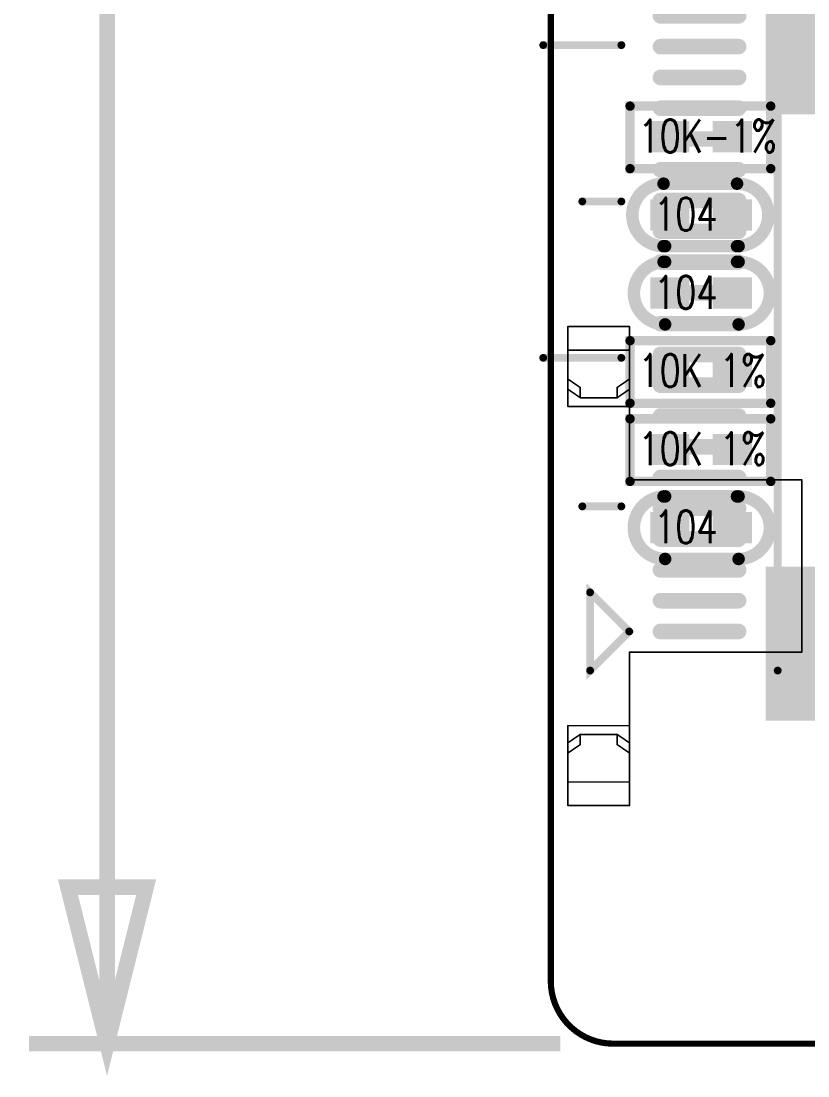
# Model space of a CAD drawing. Extents: x -10 to 105, y 1 to 70.
# Drawn here: x -7.75 to 5.04, y 1 to 18.14 of the extents above; entities that cross this region are included whole.
import ezdxf

# ---------------------------------------------------------------- set-up
doc = ezdxf.new("R2010")
doc.units = 0
doc.header["$MEASUREMENT"] = 0
doc.linetypes.add('TRMIDX_4096', pattern=[2, 1, 1])
doc.layers.get('0').update_dxf_attribs({"color": 4, "linetype": 'CONTINUOUS'})
for name, color, linetype in [('2D_LINE_102', 5, 'CONTINUOUS'), ('ATTRIBUTE_126', 56, 'CONTINUOUS'), ('BOARD_OUTLINE_00', 4, 'CONTINUOUS'), ('DIMENSION1_01', 4, 'CONTINUOUS'), ('DIMENSION3_01', 4, 'CONTINUOUS'), ('DIMENSION5_01', 4, 'CONTINUOUS'), ('DIMENSION7_01', 4, 'CONTINUOUS'), ('DRIL_PLTE_THRU_01', 16, 'CONTINUOUS'), ('DRIL_PLTE_THRU_02', 3, 'CONTINUOUS'), ('DRIL_PLTE_THRU_03', 96, 'CONTINUOUS'), ('DRIL_PLTE_THRU_04', 146, 'CONTINUOUS'), ('DRIL_PLTE_THRU_05', 2, 'CONTINUOUS'), ('DRIL_PLTE_THRU_06', 186, 'CONTINUOUS'), ('PADS_BOT', 150, 'CONTINUOUS'), ('PADS_INNER', 1, 'CONTINUOUS'), ('PADS_TOP', 1, 'CONTINUOUS'), ('PART_BOT_2DLINE_00', 56, 'CONTINUOUS'), ('PART_TOP_2DLINE_00', 56, 'CONTINUOUS')]:
    doc.layers.add(name, color=color, linetype=linetype)
doc.styles.add('W0$1016', font='simplex', dxfattribs={"width": 0.75})

# ---------------------------------------------------------------- blocks, each defined once
blk = doc.blocks.new('SMOOTH_0$1')
at = {"const_width": 0.05}
blk.add_lwpolyline([(-0.025, 0, 1), (0.025, 0, 1)], format="xyb", close=True, dxfattribs=at)
blk = doc.blocks.new('BOARD_5725')
at = {"layer": 'BOARD_OUTLINE_00', "const_width": 0.1}
blk.add_lwpolyline([(-19.968, 1.016, 0.414214), (-18.952, 0), (79.016, 0, 0.414214), (80.032, 1.016), (80.032, 58.928, 0.414214), (79.016, 59.944), (-18.952, 59.944, 0.414214), (-19.968, 58.928)], format="xyb", close=True, dxfattribs=at)
at = {"layer": 'BOARD_OUTLINE_00'}
for p in [(-19.968, 1.016), (-18.952, 0)]:
    blk.add_blockref('SMOOTH_0$1', p, dxfattribs=at)
blk = doc.blocks.new('SMOOTH_0$0254')
at = {"const_width": 0.0127}
blk.add_lwpolyline([(-0.00635, 0, 1), (0.00635, 0, 1)], format="xyb", close=True, dxfattribs=at)
blk = doc.blocks.new('DRAWING_426')
at = {"layer": '2D_LINE_102', "const_width": 0.0254}
blk.add_lwpolyline([(0, 0), (-1, 0)], dxfattribs=at)
at = {"layer": '2D_LINE_102'}
for p in [(-1, 0), (0, 0)]:
    blk.add_blockref('SMOOTH_0$0254', p, dxfattribs=at)
blk = doc.blocks.new('DRAWING_427')
at = {"layer": '2D_LINE_102', "const_width": 0.0254}
blk.add_lwpolyline([(0, 0), (-1, 0)], dxfattribs=at)
at = {"layer": '2D_LINE_102'}
for p in [(-1, 0), (0, 0)]:
    blk.add_blockref('SMOOTH_0$0254', p, dxfattribs=at)
blk = doc.blocks.new('DRAWING_428')
at = {"layer": '2D_LINE_102', "const_width": 0.0254}
blk.add_lwpolyline([(0, 0), (-0.6, 0)], dxfattribs=at)
at = {"layer": '2D_LINE_102'}
for p in [(-0.6, 0), (0, 0)]:
    blk.add_blockref('SMOOTH_0$0254', p, dxfattribs=at)
blk = doc.blocks.new('DRAWING_429')
at = {"layer": '2D_LINE_102', "const_width": 0.0254}
blk.add_lwpolyline([(0, 0), (1, 0)], dxfattribs=at)
at = {"layer": '2D_LINE_102'}
for p in [(0, 0), (1, 0)]:
    blk.add_blockref('SMOOTH_0$0254', p, dxfattribs=at)
blk = doc.blocks.new('DRAWING_436')
at = {"layer": '2D_LINE_102', "const_width": 0.0254}
blk.add_lwpolyline([(0, 0), (-2.8, 0)], dxfattribs=at)
at = {"layer": '2D_LINE_102'}
for p in [(-2.8, 0), (0, 0)]:
    blk.add_blockref('SMOOTH_0$0254', p, dxfattribs=at)
blk = doc.blocks.new('DRAWING_455')
at = {"layer": '2D_LINE_102', "const_width": 0.0254}
blk.add_lwpolyline([(0, 0), (2.8, 0)], dxfattribs=at)
at = {"layer": '2D_LINE_102'}
for p in [(0, 0), (2.8, 0)]:
    blk.add_blockref('SMOOTH_0$0254', p, dxfattribs=at)
blk = doc.blocks.new('DRAWING_461')
at = {"layer": '2D_LINE_102', "const_width": 0.0254}
blk.add_lwpolyline([(0, 0), (1, 0)], dxfattribs=at)
at = {"layer": '2D_LINE_102'}
for p in [(0, 0), (1, 0)]:
    blk.add_blockref('SMOOTH_0$0254', p, dxfattribs=at)
blk = doc.blocks.new('DRAWING_462')
at = {"layer": '2D_LINE_102', "const_width": 0.0254}
blk.add_lwpolyline([(0, 0), (-0.6, 0)], dxfattribs=at)
at = {"layer": '2D_LINE_102'}
for p in [(-0.6, 0), (0, 0)]:
    blk.add_blockref('SMOOTH_0$0254', p, dxfattribs=at)
blk = doc.blocks.new('DRAWING_465')
at = {"layer": '2D_LINE_102', "const_width": 0.0254}
blk.add_lwpolyline([(0, 0), (-1, 0)], dxfattribs=at)
at = {"layer": '2D_LINE_102'}
for p in [(-1, 0), (0, 0)]:
    blk.add_blockref('SMOOTH_0$0254', p, dxfattribs=at)
blk = doc.blocks.new('DRAWING_468')
at = {"layer": '2D_LINE_102', "const_width": 0.0254}
blk.add_lwpolyline([(0, 0), (-1, 0)], dxfattribs=at)
at = {"layer": '2D_LINE_102'}
for p in [(-1, 0), (0, 0)]:
    blk.add_blockref('SMOOTH_0$0254', p, dxfattribs=at)
blk = doc.blocks.new('DRAWING_483')
at = {"layer": '2D_LINE_102', "const_width": 0.0254}
blk.add_lwpolyline([(0, 0), (-0.2, -0.137)], dxfattribs=at)
at = {"layer": '2D_LINE_102'}
for p in [(0, 0), (-0.2, -0.137)]:
    blk.add_blockref('SMOOTH_0$0254', p, dxfattribs=at)
blk = doc.blocks.new('DRAWING_484')
at = {"layer": '2D_LINE_102', "const_width": 0.0254}
blk.add_lwpolyline([(0, 0), (0.2, 0.137)], dxfattribs=at)
at = {"layer": '2D_LINE_102'}
for p in [(0, 0), (0.2, 0.137)]:
    blk.add_blockref('SMOOTH_0$0254', p, dxfattribs=at)
blk = doc.blocks.new('DRAWING_516')
at = {"layer": '2D_LINE_102', "const_width": 0.0254}
blk.add_lwpolyline([(0, 0), (-0.2, -0.137)], dxfattribs=at)
at = {"layer": '2D_LINE_102'}
for p in [(0, 0), (-0.2, -0.137)]:
    blk.add_blockref('SMOOTH_0$0254', p, dxfattribs=at)
blk = doc.blocks.new('DRAWING_517')
at = {"layer": '2D_LINE_102', "const_width": 0.0254}
blk.add_lwpolyline([(0, 0), (0.2, 0.137)], dxfattribs=at)
at = {"layer": '2D_LINE_102'}
for p in [(0, 0), (0.2, 0.137)]:
    blk.add_blockref('SMOOTH_0$0254', p, dxfattribs=at)
blk = doc.blocks.new('DRAWING_621')
at = {"layer": '2D_LINE_102', "const_width": 0.0254}
blk.add_lwpolyline([(0, 0), (0.2, -0.137)], dxfattribs=at)
at = {"layer": '2D_LINE_102'}
for p in [(0, 0), (0.2, -0.137)]:
    blk.add_blockref('SMOOTH_0$0254', p, dxfattribs=at)
blk = doc.blocks.new('DRAWING_622')
at = {"layer": '2D_LINE_102', "const_width": 0.0254}
blk.add_lwpolyline([(0, 0), (-0.2, 0.137)], dxfattribs=at)
at = {"layer": '2D_LINE_102'}
for p in [(-0.2, 0.137), (0, 0)]:
    blk.add_blockref('SMOOTH_0$0254', p, dxfattribs=at)
blk = doc.blocks.new('DRAWING_630')
at = {"layer": '2D_LINE_102', "const_width": 0.0254}
blk.add_lwpolyline([(0, 0), (0.2, -0.137)], dxfattribs=at)
at = {"layer": '2D_LINE_102'}
for p in [(0, 0), (0.2, -0.137)]:
    blk.add_blockref('SMOOTH_0$0254', p, dxfattribs=at)
blk = doc.blocks.new('DRAWING_631')
at = {"layer": '2D_LINE_102', "const_width": 0.0254}
blk.add_lwpolyline([(0, 0), (-0.2, 0.137)], dxfattribs=at)
at = {"layer": '2D_LINE_102'}
for p in [(-0.2, 0.137), (0, 0)]:
    blk.add_blockref('SMOOTH_0$0254', p, dxfattribs=at)
blk = doc.blocks.new('DRAWING_671')
at = {"layer": '2D_LINE_102', "const_width": 0.0254}
blk.add_lwpolyline([(0, 0), (0, 1.296)], dxfattribs=at)
at = {"layer": '2D_LINE_102'}
for p in [(0, 1.296), (0, 0)]:
    blk.add_blockref('SMOOTH_0$0254', p, dxfattribs=at)
blk = doc.blocks.new('DRAWING_672')
at = {"layer": '2D_LINE_102', "const_width": 0.0254}
blk.add_lwpolyline([(0, 0), (0, 1.296)], dxfattribs=at)
at = {"layer": '2D_LINE_102'}
for p in [(0, 1.296), (0, 0)]:
    blk.add_blockref('SMOOTH_0$0254', p, dxfattribs=at)
blk = doc.blocks.new('DRAWING_679')
at = {"layer": '2D_LINE_102', "const_width": 0.0254}
blk.add_lwpolyline([(0, 0), (0, -0.165)], dxfattribs=at)
at = {"layer": '2D_LINE_102'}
for p in [(0, 0), (0, -0.165)]:
    blk.add_blockref('SMOOTH_0$0254', p, dxfattribs=at)
blk = doc.blocks.new('DRAWING_680')
at = {"layer": '2D_LINE_102', "const_width": 0.0254}
blk.add_lwpolyline([(0, 0), (0, -0.165)], dxfattribs=at)
at = {"layer": '2D_LINE_102'}
for p in [(0, 0), (0, -0.165)]:
    blk.add_blockref('SMOOTH_0$0254', p, dxfattribs=at)
blk = doc.blocks.new('DRAWING_683')
at = {"layer": '2D_LINE_102', "const_width": 0.0254}
blk.add_lwpolyline([(0, 0), (0, 0.165)], dxfattribs=at)
at = {"layer": '2D_LINE_102'}
for p in [(0, 0.165), (0, 0)]:
    blk.add_blockref('SMOOTH_0$0254', p, dxfattribs=at)
blk = doc.blocks.new('DRAWING_684')
at = {"layer": '2D_LINE_102', "const_width": 0.0254}
blk.add_lwpolyline([(0, 0), (0, 0.165)], dxfattribs=at)
at = {"layer": '2D_LINE_102'}
for p in [(0, 0.165), (0, 0)]:
    blk.add_blockref('SMOOTH_0$0254', p, dxfattribs=at)
blk = doc.blocks.new('DRAWING_688')
at = {"layer": '2D_LINE_102', "const_width": 0.0254}
blk.add_lwpolyline([(0, 0), (0, -2.49)], dxfattribs=at)
at = {"layer": '2D_LINE_102'}
for p in [(0, 0), (0, -2.49)]:
    blk.add_blockref('SMOOTH_0$0254', p, dxfattribs=at)
blk = doc.blocks.new('DRAWING_689')
at = {"layer": '2D_LINE_102', "const_width": 0.0254}
blk.add_lwpolyline([(0, 0), (0, 2.49)], dxfattribs=at)
at = {"layer": '2D_LINE_102'}
for p in [(0, 2.49), (0, 0)]:
    blk.add_blockref('SMOOTH_0$0254', p, dxfattribs=at)
blk = doc.blocks.new('DRAWING_707')
at = {"layer": '2D_LINE_102', "const_width": 0.0254}
blk.add_lwpolyline([(0, 0), (0, -2.8)], dxfattribs=at)
at = {"layer": '2D_LINE_102'}
for p in [(0, 0), (0, -2.8)]:
    blk.add_blockref('SMOOTH_0$0254', p, dxfattribs=at)
blk = doc.blocks.new('DRAWING_1909')
at = {"layer": '2D_LINE_102', "const_width": 0.0254}
blk.add_lwpolyline([(0, 0), (-1, 0)], dxfattribs=at)
at = {"layer": '2D_LINE_102'}
for p in [(-1, 0), (0, 0)]:
    blk.add_blockref('SMOOTH_0$0254', p, dxfattribs=at)
blk = doc.blocks.new('DRAWING_1910')
at = {"layer": '2D_LINE_102', "const_width": 0.0254}
blk.add_lwpolyline([(0, 0), (-1, 0)], dxfattribs=at)
at = {"layer": '2D_LINE_102'}
for p in [(-1, 0), (0, 0)]:
    blk.add_blockref('SMOOTH_0$0254', p, dxfattribs=at)
blk = doc.blocks.new('DRAWING_1913')
at = {"layer": '2D_LINE_102', "const_width": 0.0254}
blk.add_lwpolyline([(0, 0), (-0.6, 0)], dxfattribs=at)
at = {"layer": '2D_LINE_102'}
for p in [(-0.6, 0), (0, 0)]:
    blk.add_blockref('SMOOTH_0$0254', p, dxfattribs=at)
blk = doc.blocks.new('DRAWING_1914')
at = {"layer": '2D_LINE_102', "const_width": 0.0254}
blk.add_lwpolyline([(0, 0), (1, 0)], dxfattribs=at)
at = {"layer": '2D_LINE_102'}
for p in [(0, 0), (1, 0)]:
    blk.add_blockref('SMOOTH_0$0254', p, dxfattribs=at)
blk = doc.blocks.new('DRAWING_1922')
at = {"layer": '2D_LINE_102', "const_width": 0.0254}
blk.add_lwpolyline([(0, 0), (-2.8, 0)], dxfattribs=at)
at = {"layer": '2D_LINE_102'}
for p in [(-2.8, 0), (0, 0)]:
    blk.add_blockref('SMOOTH_0$0254', p, dxfattribs=at)
blk = doc.blocks.new('DRAWING_1970')
at = {"layer": '2D_LINE_102', "const_width": 0.0254}
blk.add_lwpolyline([(0, 0), (2.8, 0)], dxfattribs=at)
at = {"layer": '2D_LINE_102'}
for p in [(0, 0), (2.8, 0)]:
    blk.add_blockref('SMOOTH_0$0254', p, dxfattribs=at)
blk = doc.blocks.new('DRAWING_1977')
at = {"layer": '2D_LINE_102', "const_width": 0.0254}
blk.add_lwpolyline([(0, 0), (1, 0)], dxfattribs=at)
at = {"layer": '2D_LINE_102'}
for p in [(0, 0), (1, 0)]:
    blk.add_blockref('SMOOTH_0$0254', p, dxfattribs=at)
blk = doc.blocks.new('DRAWING_1978')
at = {"layer": '2D_LINE_102', "const_width": 0.0254}
blk.add_lwpolyline([(0, 0), (-0.6, 0)], dxfattribs=at)
at = {"layer": '2D_LINE_102'}
for p in [(-0.6, 0), (0, 0)]:
    blk.add_blockref('SMOOTH_0$0254', p, dxfattribs=at)
blk = doc.blocks.new('DRAWING_1981')
at = {"layer": '2D_LINE_102', "const_width": 0.0254}
blk.add_lwpolyline([(0, 0), (-1, 0)], dxfattribs=at)
at = {"layer": '2D_LINE_102'}
for p in [(-1, 0), (0, 0)]:
    blk.add_blockref('SMOOTH_0$0254', p, dxfattribs=at)
blk = doc.blocks.new('DRAWING_1982')
at = {"layer": '2D_LINE_102', "const_width": 0.0254}
blk.add_lwpolyline([(0, 0), (-1, 0)], dxfattribs=at)
at = {"layer": '2D_LINE_102'}
for p in [(-1, 0), (0, 0)]:
    blk.add_blockref('SMOOTH_0$0254', p, dxfattribs=at)
blk = doc.blocks.new('DRAWING_2005')
at = {"layer": '2D_LINE_102', "const_width": 0.0254}
blk.add_lwpolyline([(0, 0), (-0.2, -0.137)], dxfattribs=at)
at = {"layer": '2D_LINE_102'}
for p in [(0, 0), (-0.2, -0.137)]:
    blk.add_blockref('SMOOTH_0$0254', p, dxfattribs=at)
blk = doc.blocks.new('DRAWING_2006')
at = {"layer": '2D_LINE_102', "const_width": 0.0254}
blk.add_lwpolyline([(0, 0), (0.2, 0.137)], dxfattribs=at)
at = {"layer": '2D_LINE_102'}
for p in [(0, 0), (0.2, 0.137)]:
    blk.add_blockref('SMOOTH_0$0254', p, dxfattribs=at)
blk = doc.blocks.new('DRAWING_2056')
at = {"layer": '2D_LINE_102', "const_width": 0.0254}
blk.add_lwpolyline([(0, 0), (-0.2, -0.137)], dxfattribs=at)
at = {"layer": '2D_LINE_102'}
for p in [(0, 0), (-0.2, -0.137)]:
    blk.add_blockref('SMOOTH_0$0254', p, dxfattribs=at)
blk = doc.blocks.new('DRAWING_2057')
at = {"layer": '2D_LINE_102', "const_width": 0.0254}
blk.add_lwpolyline([(0, 0), (0.2, 0.137)], dxfattribs=at)
at = {"layer": '2D_LINE_102'}
for p in [(0, 0), (0.2, 0.137)]:
    blk.add_blockref('SMOOTH_0$0254', p, dxfattribs=at)
blk = doc.blocks.new('DRAWING_2196')
at = {"layer": '2D_LINE_102', "const_width": 0.0254}
blk.add_lwpolyline([(0, 0), (0.2, -0.137)], dxfattribs=at)
at = {"layer": '2D_LINE_102'}
for p in [(0, 0), (0.2, -0.137)]:
    blk.add_blockref('SMOOTH_0$0254', p, dxfattribs=at)
blk = doc.blocks.new('DRAWING_2197')
at = {"layer": '2D_LINE_102', "const_width": 0.0254}
blk.add_lwpolyline([(0, 0), (-0.2, 0.137)], dxfattribs=at)
at = {"layer": '2D_LINE_102'}
for p in [(-0.2, 0.137), (0, 0)]:
    blk.add_blockref('SMOOTH_0$0254', p, dxfattribs=at)
blk = doc.blocks.new('DRAWING_2259')
at = {"layer": '2D_LINE_102', "const_width": 0.0254}
blk.add_lwpolyline([(0, 0), (0.2, -0.137)], dxfattribs=at)
at = {"layer": '2D_LINE_102'}
for p in [(0, 0), (0.2, -0.137)]:
    blk.add_blockref('SMOOTH_0$0254', p, dxfattribs=at)
blk = doc.blocks.new('DRAWING_2260')
at = {"layer": '2D_LINE_102', "const_width": 0.0254}
blk.add_lwpolyline([(0, 0), (-0.2, 0.137)], dxfattribs=at)
at = {"layer": '2D_LINE_102'}
for p in [(-0.2, 0.137), (0, 0)]:
    blk.add_blockref('SMOOTH_0$0254', p, dxfattribs=at)
blk = doc.blocks.new('DRAWING_2411')
at = {"layer": '2D_LINE_102', "const_width": 0.0254}
blk.add_lwpolyline([(0, 0), (0, 1.296)], dxfattribs=at)
at = {"layer": '2D_LINE_102'}
for p in [(0, 1.296), (0, 0)]:
    blk.add_blockref('SMOOTH_0$0254', p, dxfattribs=at)
blk = doc.blocks.new('DRAWING_2412')
at = {"layer": '2D_LINE_102', "const_width": 0.0254}
blk.add_lwpolyline([(0, 0), (0, 1.296)], dxfattribs=at)
at = {"layer": '2D_LINE_102'}
for p in [(0, 1.296), (0, 0)]:
    blk.add_blockref('SMOOTH_0$0254', p, dxfattribs=at)
blk = doc.blocks.new('DRAWING_2419')
at = {"layer": '2D_LINE_102', "const_width": 0.0254}
blk.add_lwpolyline([(0, 0), (0, -0.165)], dxfattribs=at)
at = {"layer": '2D_LINE_102'}
for p in [(0, 0), (0, -0.165)]:
    blk.add_blockref('SMOOTH_0$0254', p, dxfattribs=at)
blk = doc.blocks.new('DRAWING_2420')
at = {"layer": '2D_LINE_102', "const_width": 0.0254}
blk.add_lwpolyline([(0, 0), (0, -0.165)], dxfattribs=at)
at = {"layer": '2D_LINE_102'}
for p in [(0, 0), (0, -0.165)]:
    blk.add_blockref('SMOOTH_0$0254', p, dxfattribs=at)
blk = doc.blocks.new('DRAWING_2424')
at = {"layer": '2D_LINE_102', "const_width": 0.0254}
blk.add_lwpolyline([(0, 0), (0, 0.165)], dxfattribs=at)
at = {"layer": '2D_LINE_102'}
for p in [(0, 0.165), (0, 0)]:
    blk.add_blockref('SMOOTH_0$0254', p, dxfattribs=at)
blk = doc.blocks.new('DRAWING_2425')
at = {"layer": '2D_LINE_102', "const_width": 0.0254}
blk.add_lwpolyline([(0, 0), (0, 0.165)], dxfattribs=at)
at = {"layer": '2D_LINE_102'}
for p in [(0, 0.165), (0, 0)]:
    blk.add_blockref('SMOOTH_0$0254', p, dxfattribs=at)
blk = doc.blocks.new('DRAWING_2430')
at = {"layer": '2D_LINE_102', "const_width": 0.0254}
blk.add_lwpolyline([(0, 0), (0, -2.49)], dxfattribs=at)
at = {"layer": '2D_LINE_102'}
for p in [(0, 0), (0, -2.49)]:
    blk.add_blockref('SMOOTH_0$0254', p, dxfattribs=at)
blk = doc.blocks.new('DRAWING_2431')
at = {"layer": '2D_LINE_102', "const_width": 0.0254}
blk.add_lwpolyline([(0, 0), (0, 2.49)], dxfattribs=at)
at = {"layer": '2D_LINE_102'}
for p in [(0, 2.49), (0, 0)]:
    blk.add_blockref('SMOOTH_0$0254', p, dxfattribs=at)
blk = doc.blocks.new('DRAWING_2488')
at = {"layer": '2D_LINE_102', "const_width": 0.0254}
blk.add_lwpolyline([(0, 0), (0, -2.8)], dxfattribs=at)
at = {"layer": '2D_LINE_102'}
for p in [(0, 0), (0, -2.8)]:
    blk.add_blockref('SMOOTH_0$0254', p, dxfattribs=at)
blk = doc.blocks.new('DRAWING_4169')
at = {"layer": '2D_LINE_102', "const_width": 0.0254}
blk.add_lwpolyline([(0, 0), (-1, 0)], dxfattribs=at)
at = {"layer": '2D_LINE_102'}
for p in [(-1, 0), (0, 0)]:
    blk.add_blockref('SMOOTH_0$0254', p, dxfattribs=at)
blk = doc.blocks.new('DRAWING_4170')
at = {"layer": '2D_LINE_102', "const_width": 0.0254}
blk.add_lwpolyline([(0, 0), (-1, 0)], dxfattribs=at)
at = {"layer": '2D_LINE_102'}
for p in [(-1, 0), (0, 0)]:
    blk.add_blockref('SMOOTH_0$0254', p, dxfattribs=at)
blk = doc.blocks.new('DRAWING_4173')
at = {"layer": '2D_LINE_102', "const_width": 0.0254}
blk.add_lwpolyline([(0, 0), (-0.6, 0)], dxfattribs=at)
at = {"layer": '2D_LINE_102'}
for p in [(-0.6, 0), (0, 0)]:
    blk.add_blockref('SMOOTH_0$0254', p, dxfattribs=at)
blk = doc.blocks.new('DRAWING_4174')
at = {"layer": '2D_LINE_102', "const_width": 0.0254}
blk.add_lwpolyline([(0, 0), (1, 0)], dxfattribs=at)
at = {"layer": '2D_LINE_102'}
for p in [(0, 0), (1, 0)]:
    blk.add_blockref('SMOOTH_0$0254', p, dxfattribs=at)
blk = doc.blocks.new('DRAWING_4182')
at = {"layer": '2D_LINE_102', "const_width": 0.0254}
blk.add_lwpolyline([(0, 0), (-2.8, 0)], dxfattribs=at)
at = {"layer": '2D_LINE_102'}
for p in [(-2.8, 0), (0, 0)]:
    blk.add_blockref('SMOOTH_0$0254', p, dxfattribs=at)
blk = doc.blocks.new('DRAWING_4230')
at = {"layer": '2D_LINE_102', "const_width": 0.0254}
blk.add_lwpolyline([(0, 0), (2.8, 0)], dxfattribs=at)
at = {"layer": '2D_LINE_102'}
for p in [(0, 0), (2.8, 0)]:
    blk.add_blockref('SMOOTH_0$0254', p, dxfattribs=at)
blk = doc.blocks.new('DRAWING_4237')
at = {"layer": '2D_LINE_102', "const_width": 0.0254}
blk.add_lwpolyline([(0, 0), (1, 0)], dxfattribs=at)
at = {"layer": '2D_LINE_102'}
for p in [(0, 0), (1, 0)]:
    blk.add_blockref('SMOOTH_0$0254', p, dxfattribs=at)
blk = doc.blocks.new('DRAWING_4238')
at = {"layer": '2D_LINE_102', "const_width": 0.0254}
blk.add_lwpolyline([(0, 0), (-0.6, 0)], dxfattribs=at)
at = {"layer": '2D_LINE_102'}
for p in [(-0.6, 0), (0, 0)]:
    blk.add_blockref('SMOOTH_0$0254', p, dxfattribs=at)
blk = doc.blocks.new('DRAWING_4241')
at = {"layer": '2D_LINE_102', "const_width": 0.0254}
blk.add_lwpolyline([(0, 0), (-1, 0)], dxfattribs=at)
at = {"layer": '2D_LINE_102'}
for p in [(-1, 0), (0, 0)]:
    blk.add_blockref('SMOOTH_0$0254', p, dxfattribs=at)
blk = doc.blocks.new('DRAWING_4242')
at = {"layer": '2D_LINE_102', "const_width": 0.0254}
blk.add_lwpolyline([(0, 0), (-1, 0)], dxfattribs=at)
at = {"layer": '2D_LINE_102'}
for p in [(-1, 0), (0, 0)]:
    blk.add_blockref('SMOOTH_0$0254', p, dxfattribs=at)
blk = doc.blocks.new('DRAWING_4265')
at = {"layer": '2D_LINE_102', "const_width": 0.0254}
blk.add_lwpolyline([(0, 0), (-0.2, -0.137)], dxfattribs=at)
at = {"layer": '2D_LINE_102'}
for p in [(0, 0), (-0.2, -0.137)]:
    blk.add_blockref('SMOOTH_0$0254', p, dxfattribs=at)
blk = doc.blocks.new('DRAWING_4266')
at = {"layer": '2D_LINE_102', "const_width": 0.0254}
blk.add_lwpolyline([(0, 0), (0.2, 0.137)], dxfattribs=at)
at = {"layer": '2D_LINE_102'}
for p in [(0, 0), (0.2, 0.137)]:
    blk.add_blockref('SMOOTH_0$0254', p, dxfattribs=at)
blk = doc.blocks.new('DRAWING_4316')
at = {"layer": '2D_LINE_102', "const_width": 0.0254}
blk.add_lwpolyline([(0, 0), (-0.2, -0.137)], dxfattribs=at)
at = {"layer": '2D_LINE_102'}
for p in [(0, 0), (-0.2, -0.137)]:
    blk.add_blockref('SMOOTH_0$0254', p, dxfattribs=at)
blk = doc.blocks.new('DRAWING_4317')
at = {"layer": '2D_LINE_102', "const_width": 0.0254}
blk.add_lwpolyline([(0, 0), (0.2, 0.137)], dxfattribs=at)
at = {"layer": '2D_LINE_102'}
for p in [(0, 0), (0.2, 0.137)]:
    blk.add_blockref('SMOOTH_0$0254', p, dxfattribs=at)
blk = doc.blocks.new('DRAWING_4456')
at = {"layer": '2D_LINE_102', "const_width": 0.0254}
blk.add_lwpolyline([(0, 0), (0.2, -0.137)], dxfattribs=at)
at = {"layer": '2D_LINE_102'}
for p in [(0, 0), (0.2, -0.137)]:
    blk.add_blockref('SMOOTH_0$0254', p, dxfattribs=at)
blk = doc.blocks.new('DRAWING_4457')
at = {"layer": '2D_LINE_102', "const_width": 0.0254}
blk.add_lwpolyline([(0, 0), (-0.2, 0.137)], dxfattribs=at)
at = {"layer": '2D_LINE_102'}
for p in [(-0.2, 0.137), (0, 0)]:
    blk.add_blockref('SMOOTH_0$0254', p, dxfattribs=at)
blk = doc.blocks.new('DRAWING_4519')
at = {"layer": '2D_LINE_102', "const_width": 0.0254}
blk.add_lwpolyline([(0, 0), (0.2, -0.137)], dxfattribs=at)
at = {"layer": '2D_LINE_102'}
for p in [(0, 0), (0.2, -0.137)]:
    blk.add_blockref('SMOOTH_0$0254', p, dxfattribs=at)
blk = doc.blocks.new('DRAWING_4520')
at = {"layer": '2D_LINE_102', "const_width": 0.0254}
blk.add_lwpolyline([(0, 0), (-0.2, 0.137)], dxfattribs=at)
at = {"layer": '2D_LINE_102'}
for p in [(-0.2, 0.137), (0, 0)]:
    blk.add_blockref('SMOOTH_0$0254', p, dxfattribs=at)
blk = doc.blocks.new('DRAWING_4671')
at = {"layer": '2D_LINE_102', "const_width": 0.0254}
blk.add_lwpolyline([(0, 0), (0, 1.296)], dxfattribs=at)
at = {"layer": '2D_LINE_102'}
for p in [(0, 1.296), (0, 0)]:
    blk.add_blockref('SMOOTH_0$0254', p, dxfattribs=at)
blk = doc.blocks.new('DRAWING_4672')
at = {"layer": '2D_LINE_102', "const_width": 0.0254}
blk.add_lwpolyline([(0, 0), (0, 1.296)], dxfattribs=at)
at = {"layer": '2D_LINE_102'}
for p in [(0, 1.296), (0, 0)]:
    blk.add_blockref('SMOOTH_0$0254', p, dxfattribs=at)
blk = doc.blocks.new('DRAWING_4679')
at = {"layer": '2D_LINE_102', "const_width": 0.0254}
blk.add_lwpolyline([(0, 0), (0, -0.165)], dxfattribs=at)
at = {"layer": '2D_LINE_102'}
for p in [(0, 0), (0, -0.165)]:
    blk.add_blockref('SMOOTH_0$0254', p, dxfattribs=at)
blk = doc.blocks.new('DRAWING_4680')
at = {"layer": '2D_LINE_102', "const_width": 0.0254}
blk.add_lwpolyline([(0, 0), (0, -0.165)], dxfattribs=at)
at = {"layer": '2D_LINE_102'}
for p in [(0, 0), (0, -0.165)]:
    blk.add_blockref('SMOOTH_0$0254', p, dxfattribs=at)
blk = doc.blocks.new('DRAWING_4684')
at = {"layer": '2D_LINE_102', "const_width": 0.0254}
blk.add_lwpolyline([(0, 0), (0, 0.165)], dxfattribs=at)
at = {"layer": '2D_LINE_102'}
for p in [(0, 0.165), (0, 0)]:
    blk.add_blockref('SMOOTH_0$0254', p, dxfattribs=at)
blk = doc.blocks.new('DRAWING_4685')
at = {"layer": '2D_LINE_102', "const_width": 0.0254}
blk.add_lwpolyline([(0, 0), (0, 0.165)], dxfattribs=at)
at = {"layer": '2D_LINE_102'}
for p in [(0, 0.165), (0, 0)]:
    blk.add_blockref('SMOOTH_0$0254', p, dxfattribs=at)
blk = doc.blocks.new('DRAWING_4690')
at = {"layer": '2D_LINE_102', "const_width": 0.0254}
blk.add_lwpolyline([(0, 0), (0, -2.49)], dxfattribs=at)
at = {"layer": '2D_LINE_102'}
for p in [(0, 0), (0, -2.49)]:
    blk.add_blockref('SMOOTH_0$0254', p, dxfattribs=at)
blk = doc.blocks.new('DRAWING_4691')
at = {"layer": '2D_LINE_102', "const_width": 0.0254}
blk.add_lwpolyline([(0, 0), (0, 2.49)], dxfattribs=at)
at = {"layer": '2D_LINE_102'}
for p in [(0, 2.49), (0, 0)]:
    blk.add_blockref('SMOOTH_0$0254', p, dxfattribs=at)
blk = doc.blocks.new('DRAWING_4748')
at = {"layer": '2D_LINE_102', "const_width": 0.0254}
blk.add_lwpolyline([(0, 0), (0, -2.8)], dxfattribs=at)
at = {"layer": '2D_LINE_102'}
for p in [(0, 0), (0, -2.8)]:
    blk.add_blockref('SMOOTH_0$0254', p, dxfattribs=at)
blk = doc.blocks.new('D_2DFEGHI_5817')
at = {"layer": 'DIMENSION1_01', "linetype": 'TRMIDX_4096', "const_width": 0.254}
blk.add_lwpolyline([(-8.636, 0), (-8.636, 28.258)], dxfattribs=at)
at = {"layer": 'DIMENSION3_01', "linetype": 'TRMIDX_4096', "const_width": 0.254}
blk.add_lwpolyline([(-8.636, 0), (-9.271, 2.54), (-8.001, 2.54)], close=True, dxfattribs=at)
at = {"layer": 'DIMENSION5_01', "linetype": 'TRMIDX_4096', "const_width": 0.254}
blk.add_lwpolyline([(-1.27, 0), (-9.906, 0)], dxfattribs=at)
at = {"layer": 'DIMENSION7_01', "linetype": 'TRMIDX_4096', "const_width": 0.0254}
blk.add_lwpolyline([(0, 0), (0.001, 0)], dxfattribs=at)
blk = doc.blocks.new('DRIL_HOLE_0')
blk.add_lwpolyline([(0, 0, 1), (0, 0, 1)], format="xyb", close=True)
blk = doc.blocks.new('PAD_0')
blk.add_lwpolyline([(0, 0, 1), (0, 0, 1)], format="xyb", close=True)
blk = doc.blocks.new('PAD_10')
at = {"const_width": 1.2}
blk.add_lwpolyline([(-1, 0), (1, 0)], dxfattribs=at)
blk = doc.blocks.new('STK_TOP_17')
at = {"layer": 'DRIL_PLTE_THRU_01'}
blk.add_blockref('DRIL_HOLE_0', (0, 0), dxfattribs=at)
at = {"layer": 'DRIL_PLTE_THRU_02'}
blk.add_blockref('DRIL_HOLE_0', (0, 0), dxfattribs=at)
at = {"layer": 'DRIL_PLTE_THRU_03'}
blk.add_blockref('DRIL_HOLE_0', (0, 0), dxfattribs=at)
at = {"layer": 'DRIL_PLTE_THRU_04'}
blk.add_blockref('DRIL_HOLE_0', (0, 0), dxfattribs=at)
at = {"layer": 'DRIL_PLTE_THRU_05'}
blk.add_blockref('DRIL_HOLE_0', (0, 0), dxfattribs=at)
at = {"layer": 'DRIL_PLTE_THRU_06'}
blk.add_blockref('DRIL_HOLE_0', (0, 0), dxfattribs=at)
at = {"layer": 'PADS_BOT'}
blk.add_blockref('PAD_0', (0, 0), dxfattribs=at)
at = {"layer": 'PADS_INNER'}
blk.add_blockref('PAD_0', (0, 0), dxfattribs=at)
at = {"layer": 'PADS_TOP', "rotation": 90}
blk.add_blockref('PAD_10', (0, 0), dxfattribs=at)
blk = doc.blocks.new('PAD_11')
at = {"const_width": 1.2}
blk.add_lwpolyline([(-1.25, 0), (1.25, 0)], dxfattribs=at)
blk = doc.blocks.new('STK_TOP_18')
at = {"layer": 'DRIL_PLTE_THRU_01'}
blk.add_blockref('DRIL_HOLE_0', (0, 0), dxfattribs=at)
at = {"layer": 'DRIL_PLTE_THRU_02'}
blk.add_blockref('DRIL_HOLE_0', (0, 0), dxfattribs=at)
at = {"layer": 'DRIL_PLTE_THRU_03'}
blk.add_blockref('DRIL_HOLE_0', (0, 0), dxfattribs=at)
at = {"layer": 'DRIL_PLTE_THRU_04'}
blk.add_blockref('DRIL_HOLE_0', (0, 0), dxfattribs=at)
at = {"layer": 'DRIL_PLTE_THRU_05'}
blk.add_blockref('DRIL_HOLE_0', (0, 0), dxfattribs=at)
at = {"layer": 'DRIL_PLTE_THRU_06'}
blk.add_blockref('DRIL_HOLE_0', (0, 0), dxfattribs=at)
at = {"layer": 'PADS_BOT'}
blk.add_blockref('PAD_0', (0, 0), dxfattribs=at)
at = {"layer": 'PADS_INNER'}
blk.add_blockref('PAD_0', (0, 0), dxfattribs=at)
at = {"layer": 'PADS_TOP', "rotation": 90}
blk.add_blockref('PAD_11', (0, 0), dxfattribs=at)
blk = doc.blocks.new('SYM_TOP_21')
for name, p in [('STK_TOP_17', (-7.75, 10)), ('STK_TOP_18', (-7.75, 0.4))]:
    blk.add_blockref(name, p)
blk = doc.blocks.new('PART_TOP_135')
blk.add_blockref('SYM_TOP_21', (0, 0))
blk = doc.blocks.new('SMOOTH_0$2032')
at = {"const_width": 0.1016}
blk.add_lwpolyline([(-0.0508, 0, 1), (0.0508, 0, 1)], format="xyb", close=True, dxfattribs=at)
blk = doc.blocks.new('PART_BODY_TOP_5733')
at = {"layer": 'PART_TOP_2DLINE_00', "const_width": 0.2032}
for points in [[(-0.6096, -0.508, -1), (-0.6096, 0.508)], [(0.5842, 0.508, -1), (0.5842, -0.508)]]:
    blk.add_lwpolyline(points, format="xyb", dxfattribs=at)
for points in [[(-0.6096, 0.508), (0.5842, 0.508)], [(-0.5842, -0.508), (0.6096, -0.508)]]:
    blk.add_lwpolyline(points, dxfattribs=at)
at = {"layer": 'PART_TOP_2DLINE_00'}
for p in [(-0.6096, 0.508), (-0.6096, 0.508), (0.5842, 0.508), (0.5842, 0.508), (-0.6096, -0.508), (-0.5842, -0.508), (0.5842, -0.508), (0.6096, -0.508)]:
    blk.add_blockref('SMOOTH_0$2032', p, dxfattribs=at)
blk = doc.blocks.new('PAD_2')
at = {"const_width": 0.508}
blk.add_lwpolyline([(-0.3175, 0), (0.3175, 0)], dxfattribs=at)
blk = doc.blocks.new('STK_TOP_8')
at = {"layer": 'DRIL_PLTE_THRU_01'}
blk.add_blockref('DRIL_HOLE_0', (0, 0), dxfattribs=at)
at = {"layer": 'DRIL_PLTE_THRU_02'}
blk.add_blockref('DRIL_HOLE_0', (0, 0), dxfattribs=at)
at = {"layer": 'DRIL_PLTE_THRU_03'}
blk.add_blockref('DRIL_HOLE_0', (0, 0), dxfattribs=at)
at = {"layer": 'DRIL_PLTE_THRU_04'}
blk.add_blockref('DRIL_HOLE_0', (0, 0), dxfattribs=at)
at = {"layer": 'DRIL_PLTE_THRU_05'}
blk.add_blockref('DRIL_HOLE_0', (0, 0), dxfattribs=at)
at = {"layer": 'DRIL_PLTE_THRU_06'}
blk.add_blockref('DRIL_HOLE_0', (0, 0), dxfattribs=at)
at = {"layer": 'PADS_BOT'}
blk.add_blockref('PAD_0', (0, 0), dxfattribs=at)
at = {"layer": 'PADS_INNER'}
blk.add_blockref('PAD_0', (0, 0), dxfattribs=at)
at = {"layer": 'PADS_TOP'}
blk.add_blockref('PAD_2', (0, 0), dxfattribs=at)
blk = doc.blocks.new('SYM_TOP_9')
for name, p in [('PART_BODY_TOP_5733', (0, 0)), ('STK_TOP_8', (-0.508, 0)), ('STK_TOP_8', (0.508, 0))]:
    blk.add_blockref(name, p)
blk = doc.blocks.new('PART_TOP_206')
blk.add_blockref('SYM_TOP_9', (0, 0))
at = {"layer": 'ATTRIBUTE_126', "style": 'W0$1016', "width": 0.75}
blk.add_text('104', height=0.5334, dxfattribs=at).set_placement((-0.762, -0.254))
blk = doc.blocks.new('PART_TOP_230')
blk.add_blockref('SYM_TOP_9', (0, 0))
at = {"layer": 'ATTRIBUTE_126', "style": 'W0$1016', "width": 0.75}
blk.add_text('104', height=0.5334, rotation=180, dxfattribs=at).set_placement((0.762, 0.254))
blk = doc.blocks.new('PART_TOP_232')
blk.add_blockref('SYM_TOP_9', (0, 0))
at = {"layer": 'ATTRIBUTE_126', "style": 'W0$1016', "width": 0.75}
blk.add_text('104', height=0.5334, rotation=180, dxfattribs=at).set_placement((0.762, 0.254))
blk = doc.blocks.new('STK_BOT_18')
at = {"layer": 'DRIL_PLTE_THRU_01'}
blk.add_blockref('DRIL_HOLE_0', (0, 0), dxfattribs=at)
at = {"layer": 'DRIL_PLTE_THRU_02'}
blk.add_blockref('DRIL_HOLE_0', (0, 0), dxfattribs=at)
at = {"layer": 'DRIL_PLTE_THRU_03'}
blk.add_blockref('DRIL_HOLE_0', (0, 0), dxfattribs=at)
at = {"layer": 'DRIL_PLTE_THRU_04'}
blk.add_blockref('DRIL_HOLE_0', (0, 0), dxfattribs=at)
at = {"layer": 'DRIL_PLTE_THRU_05'}
blk.add_blockref('DRIL_HOLE_0', (0, 0), dxfattribs=at)
at = {"layer": 'DRIL_PLTE_THRU_06'}
blk.add_blockref('DRIL_HOLE_0', (0, 0), dxfattribs=at)
at = {"layer": 'PADS_BOT', "rotation": 90}
blk.add_blockref('PAD_11', (0, 0), dxfattribs=at)
at = {"layer": 'PADS_INNER'}
blk.add_blockref('PAD_0', (0, 0), dxfattribs=at)
at = {"layer": 'PADS_TOP'}
blk.add_blockref('PAD_0', (0, 0), dxfattribs=at)
blk = doc.blocks.new('SYM_BOT_21')
blk.add_blockref('STK_BOT_18', (7.75, 0.4))
blk = doc.blocks.new('PART_BOT_234')
blk.add_blockref('SYM_BOT_21', (0, 0))
blk = doc.blocks.new('SMOOTH_0$1524')
at = {"const_width": 0.0762}
blk.add_lwpolyline([(-0.0381, 0, 1), (0.0381, 0, 1)], format="xyb", close=True, dxfattribs=at)
blk = doc.blocks.new('PART_BODY_TOP_5731')
at = {"layer": 'PART_TOP_2DLINE_00', "const_width": 0.1524}
blk.add_lwpolyline([(-1.132078, -0.498094), (-1.132078, 0.517906), (1.153922, 0.517906), (1.153922, -0.498094)], close=True, dxfattribs=at)
at = {"layer": 'PART_TOP_2DLINE_00'}
for p in [(-1.132078, 0.517906), (1.153922, 0.517906), (-1.132078, -0.498094), (1.153922, -0.498094)]:
    blk.add_blockref('SMOOTH_0$1524', p, dxfattribs=at)
blk = doc.blocks.new('SYM_TOP_7')
for name, p in [('PART_BODY_TOP_5731', (0, 0)), ('STK_TOP_8', (-0.508, 0)), ('STK_TOP_8', (0.508, 0))]:
    blk.add_blockref(name, p)
blk = doc.blocks.new('PART_TOP_248')
blk.add_blockref('SYM_TOP_7', (0, 0))
at = {"layer": 'ATTRIBUTE_126', "style": 'W0$1016', "width": 0.75}
blk.add_text('10K-1%', height=0.5334, rotation=180, dxfattribs=at).set_placement((1.016, 0.254))
blk = doc.blocks.new('PART_TOP_268')
blk.add_blockref('SYM_TOP_7', (0, 0))
at = {"layer": 'ATTRIBUTE_126', "style": 'W0$1016', "width": 0.75}
blk.add_text('10K 1%', height=0.5334, rotation=180, dxfattribs=at).set_placement((1.016, 0.254))
blk = doc.blocks.new('PART_TOP_279')
blk.add_blockref('SYM_TOP_7', (0, 0))
at = {"layer": 'ATTRIBUTE_126', "style": 'W0$1016', "width": 0.75}
blk.add_text('10K 1%', height=0.5334, rotation=180, dxfattribs=at).set_placement((1.016, 0.254))
blk = doc.blocks.new('SMOOTH_0$127')
at = {"const_width": 0.0635}
blk.add_lwpolyline([(-0.03175, 0, 1), (0.03175, 0, 1)], format="xyb", close=True, dxfattribs=at)
blk = doc.blocks.new('PART_BODY_BOT_5761')
at = {"layer": 'PART_BOT_2DLINE_00', "const_width": 0.127}
for points in [[(-1.813, 11.049), (-1.813, 12.319)], [(3.267, 11.049), (3.267, 12.319)], [(-4.226, 11.049), (-4.226, 11.684)], [(0.727, 11.049), (0.727, 11.684)], [(5.68, 11.049), (5.68, 11.684)], [(-5.75, -10.922), (-5.115, -11.557), (-6.385, -11.557), (-5.75, -10.922)], [(-3.718, -11.049), (-3.718, -11.684)], [(-1.305, -11.049), (-1.305, -12.319)], [(1.235, -11.049), (1.235, -11.684)], [(3.775, -11.049), (3.775, -12.319)]]:
    blk.add_lwpolyline(points, dxfattribs=at)
blk.add_lwpolyline([(-6.385, -8.509), (-6.385, -1.524), (-5.25, -1.524), (-5.25, 0.381), (-6.385, 0.381), (-6.385, 8.636), (6.315, 8.636), (6.315, -8.509)], close=True, dxfattribs=at)
blk.add_lwpolyline([(-4.74975, -7.27888, 1), (-5.75, -7.27888, 1)], format="xyb", close=True, dxfattribs=at)
at = {"layer": 'PART_BOT_2DLINE_00'}
for p in [(-1.813, 12.319), (3.267, 12.319), (-4.226, 11.684), (0.727, 11.684), (5.68, 11.684), (-4.226, 11.049), (-1.813, 11.049), (0.727, 11.049), (3.267, 11.049), (5.68, 11.049), (-6.385, 8.636), (6.315, 8.636), (-6.385, 0.381), (-5.25, 0.381), (-6.385, -1.524), (-5.25, -1.524), (-6.385, -8.509), (6.315, -8.509), (-5.75, -10.922), (-5.75, -10.922), (-3.718, -11.049), (-1.305, -11.049), (1.235, -11.049), (3.775, -11.049), (-6.385, -11.557), (-5.115, -11.557), (-3.718, -11.684), (1.235, -11.684), (-1.305, -12.319), (3.775, -12.319)]:
    blk.add_blockref('SMOOTH_0$127', p, dxfattribs=at)
blk = doc.blocks.new('PAD_32')
at = {"const_width": 0.127}
blk.add_lwpolyline([(-0.635, -0.0635), (0.635, -0.0635, 1), (0.635, 0.0635), (-0.635, 0.0635, 1)], format="xyb", close=True, dxfattribs=at)
blk = doc.blocks.new('STK_BOT_45')
at = {"layer": 'DRIL_PLTE_THRU_01'}
blk.add_blockref('DRIL_HOLE_0', (0, 0), dxfattribs=at)
at = {"layer": 'DRIL_PLTE_THRU_02'}
blk.add_blockref('DRIL_HOLE_0', (0, 0), dxfattribs=at)
at = {"layer": 'DRIL_PLTE_THRU_03'}
blk.add_blockref('DRIL_HOLE_0', (0, 0), dxfattribs=at)
at = {"layer": 'DRIL_PLTE_THRU_04'}
blk.add_blockref('DRIL_HOLE_0', (0, 0), dxfattribs=at)
at = {"layer": 'DRIL_PLTE_THRU_05'}
blk.add_blockref('DRIL_HOLE_0', (0, 0), dxfattribs=at)
at = {"layer": 'DRIL_PLTE_THRU_06'}
blk.add_blockref('DRIL_HOLE_0', (0, 0), dxfattribs=at)
at = {"layer": 'PADS_BOT', "rotation": 90}
blk.add_blockref('PAD_32', (0, 0), dxfattribs=at)
at = {"layer": 'PADS_INNER'}
blk.add_blockref('PAD_0', (0, 0), dxfattribs=at)
at = {"layer": 'PADS_TOP'}
blk.add_blockref('PAD_0', (0, 0), dxfattribs=at)
blk = doc.blocks.new('SYM_BOT_37')
for name, p in [('PART_BODY_BOT_5761', (0, 0)), ('STK_BOT_45', (-5.75, -9.779)), ('STK_BOT_45', (-5.25, -9.779)), ('STK_BOT_45', (-4.75, -9.779)), ('STK_BOT_45', (-4.25, -9.779)), ('STK_BOT_45', (-3.75, -9.779)), ('STK_BOT_45', (-3.25, -9.779)), ('STK_BOT_45', (-2.75, -9.779)), ('STK_BOT_45', (-2.25, -9.779)), ('STK_BOT_45', (-1.75, -9.779)), ('STK_BOT_45', (-1.25, -9.779)), ('STK_BOT_45', (-0.75, -9.779)), ('STK_BOT_45', (-0.25, -9.779)), ('STK_BOT_45', (0.25, -9.779)), ('STK_BOT_45', (0.75, -9.779)), ('STK_BOT_45', (1.25, -9.779)), ('STK_BOT_45', (1.75, -9.779)), ('STK_BOT_45', (2.25, -9.779)), ('STK_BOT_45', (2.75, -9.779)), ('STK_BOT_45', (3.25, -9.779)), ('STK_BOT_45', (3.75, -9.779)), ('STK_BOT_45', (4.25, -9.779))]:
    blk.add_blockref(name, p)
blk = doc.blocks.new('PART_BOT_306')
blk.add_blockref('SYM_BOT_37', (0, 0))

msp = doc.modelspace()

# ---------------------------------------------------------------- block references
for name, p in [('D_2DFEGHI_5817', (2.286, 1.524)), ('BOARD_5725', (20.828, 1.524)), ('PART_TOP_135', (12.7, 7.62)), ('PART_TOP_206', (3.302, 14.986)), ('DRAWING_468', (2.138, 13.173)), ('DRAWING_672', (1.138, 11.876)), ('DRAWING_1982', (2.138, 13.173)), ('DRAWING_2412', (1.138, 11.876)), ('DRAWING_4242', (2.138, 13.173)), ('DRAWING_4672', (1.138, 11.876)), ('DRAWING_688', (2.138, 13.173)), ('DRAWING_2430', (2.138, 13.173)), ('DRAWING_4690', (2.138, 13.173)), ('DRAWING_465', (2.138, 12.791)), ('DRAWING_1981', (2.138, 12.791)), ('DRAWING_4241', (2.138, 12.791)), ('DRAWING_631', (1.338, 12.183)), ('DRAWING_2260', (1.338, 12.183)), ('DRAWING_4520', (1.338, 12.183)), ('DRAWING_630', (1.138, 12.155)), ('DRAWING_2259', (1.138, 12.155)), ('DRAWING_4519', (1.138, 12.155)), ('DRAWING_679', (1.338, 12.183)), ('DRAWING_2419', (1.338, 12.183)), ('DRAWING_4679', (1.338, 12.183)), ('DRAWING_483', (2.138, 12.32)), ('DRAWING_2005', (2.138, 12.32)), ('DRAWING_4265', (2.138, 12.32)), ('DRAWING_684', (1.938, 12.017)), ('DRAWING_2425', (1.938, 12.017)), ('DRAWING_4685', (1.938, 12.017)), ('DRAWING_484', (1.938, 12.017)), ('DRAWING_2006', (1.938, 12.017)), ('DRAWING_4266', (1.938, 12.017)), ('DRAWING_462', (1.938, 12.017)), ('DRAWING_1978', (1.938, 12.017)), ('DRAWING_4238', (1.938, 12.017)), ('DRAWING_461', (1.138, 11.876)), ('DRAWING_1977', (1.138, 11.876)), ('DRAWING_4237', (1.138, 11.876)), ('DRAWING_455', (2.138, 10.683)), ('DRAWING_1970', (2.138, 10.683)), ('DRAWING_4230', (2.138, 10.683)), ('DRAWING_707', (4.938, 10.683)), ('DRAWING_2488', (4.938, 10.683)), ('DRAWING_4748', (4.938, 10.683)), ('DRAWING_436', (4.938, 7.883)), ('DRAWING_689', (2.138, 5.393)), ('DRAWING_1922', (4.938, 7.883)), ('DRAWING_2431', (2.138, 5.393)), ('DRAWING_4182', (4.938, 7.883)), ('DRAWING_4691', (2.138, 5.393)), ('DRAWING_429', (1.138, 6.689)), ('DRAWING_671', (1.138, 5.393)), ('DRAWING_1914', (1.138, 6.689)), ('DRAWING_2411', (1.138, 5.393)), ('DRAWING_4174', (1.138, 6.689)), ('DRAWING_4671', (1.138, 5.393)), ('DRAWING_516', (1.338, 6.548)), ('DRAWING_2056', (1.338, 6.548)), ('DRAWING_4316', (1.338, 6.548)), ('DRAWING_428', (1.938, 6.548)), ('DRAWING_680', (1.338, 6.548)), ('DRAWING_1913', (1.938, 6.548)), ('DRAWING_2420', (1.338, 6.548)), ('DRAWING_4173', (1.938, 6.548)), ('DRAWING_4680', (1.338, 6.548)), ('DRAWING_622', (2.138, 6.411)), ('DRAWING_683', (1.938, 6.383)), ('DRAWING_2197', (2.138, 6.411)), ('DRAWING_2424', (1.938, 6.383)), ('DRAWING_4457', (2.138, 6.411)), ('DRAWING_4684', (1.938, 6.383)), ('DRAWING_517', (1.138, 6.245)), ('DRAWING_2057', (1.138, 6.245)), ('DRAWING_4317', (1.138, 6.245)), ('DRAWING_621', (1.938, 6.383)), ('DRAWING_2196', (1.938, 6.383)), ('DRAWING_4456', (1.938, 6.383)), ('DRAWING_427', (2.138, 5.775)), ('DRAWING_1910', (2.138, 5.775)), ('DRAWING_4170', (2.138, 5.775)), ('DRAWING_426', (2.138, 5.393)), ('DRAWING_1909', (2.138, 5.393)), ('DRAWING_4169', (2.138, 5.393))]:
    msp.add_blockref(name, p)
at = {"xscale": -1, "rotation": 270}
msp.add_blockref('PART_BOT_306', (13.056, 13.97), dxfattribs=at)
at = {"xscale": -1}
msp.add_blockref('PART_BOT_234', (12.7, 7.62), dxfattribs=at)
at = {"rotation": 180}
for name, p in [('PART_TOP_248', (3.302, 16.256)), ('PART_TOP_232', (3.302, 13.716)), ('PART_TOP_279', (3.302, 12.446)), ('PART_TOP_268', (3.302, 11.176)), ('PART_TOP_230', (3.302, 9.906))]:
    msp.add_blockref(name, p, dxfattribs=at)

doc.saveas('drawing.dxf')
